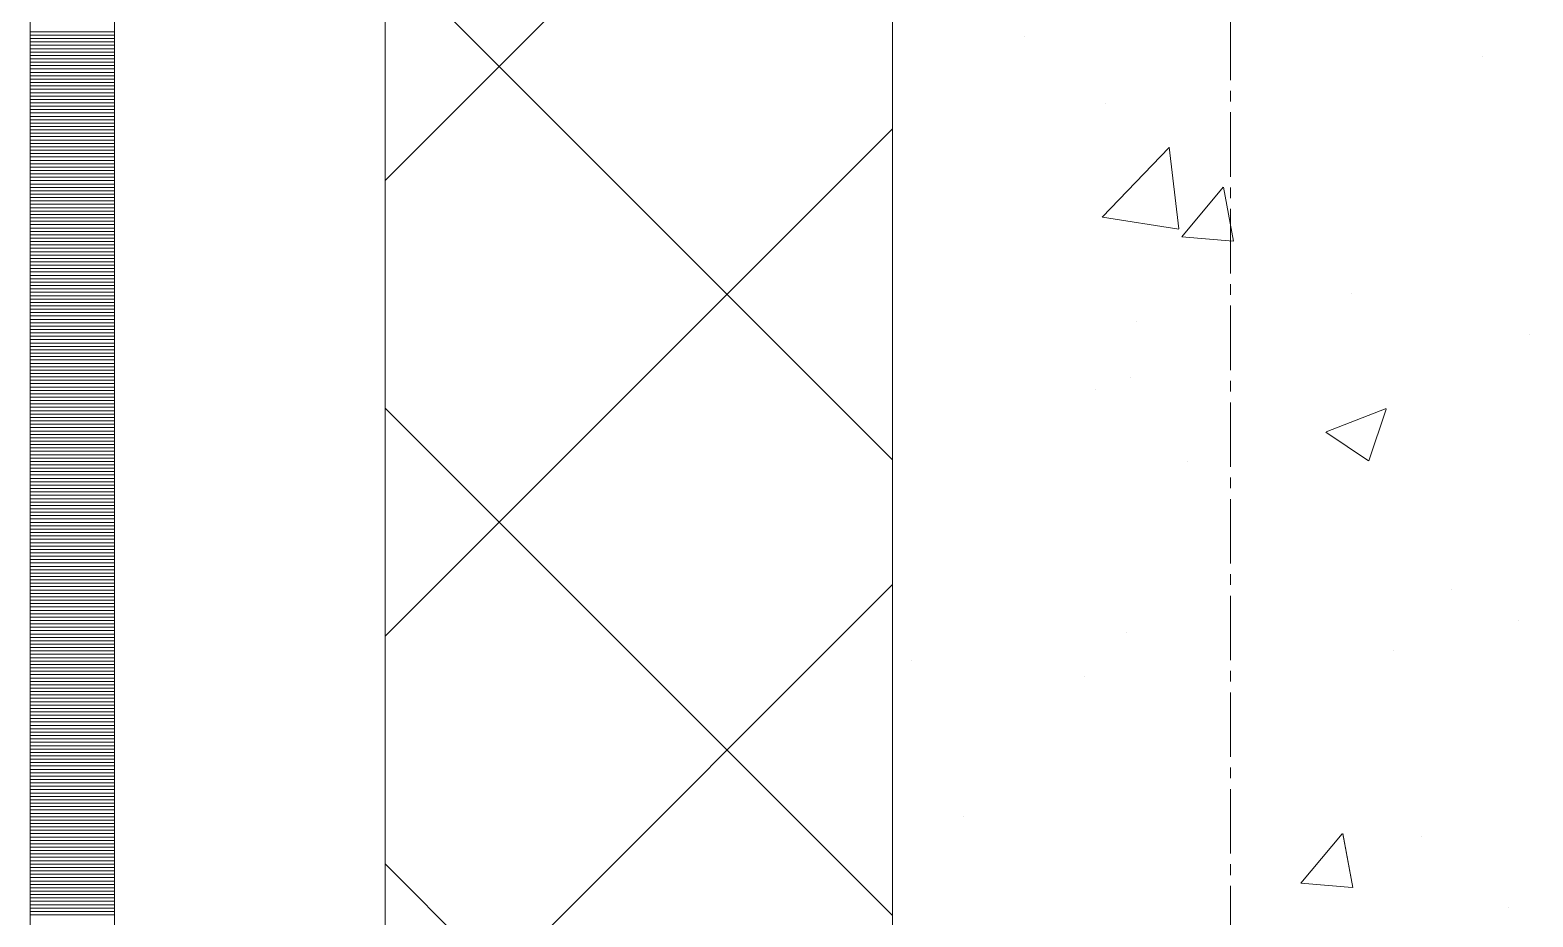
# Model space of a CAD drawing. Header units: millimetres. Extents: x 470010 to 1231400, y -134005 to 421770.
# Drawn here: x 672518.6 to 672963, y -72210.1 to -71948 of the extents above; entities that cross this region are included whole.
import ezdxf
from ezdxf.enums import TextEntityAlignment as Align

# ---------------------------------------------------------------- set-up
doc = ezdxf.new("R2010")
doc.units = ezdxf.units.MM
doc.linetypes.add('CENTER2', pattern=[28.575, 19.05, -3.175, 3.175, -3.175])
doc.linetypes.add('DASHED', pattern=[19.05, 12.7, -6.35])
doc.layers.get('Defpoints').update_dxf_attribs({"color": 140})
doc.layers.add('АР_Делит', color=120, linetype='Continuous', lineweight=0, plot=False)
for name, color, linetype, lineweight in [('АР_Стены ПЕНОблок', 52, 'Continuous', 20), ('АР_Тонкая', 254, 'Continuous', 5), ('АР_Утеплитель', 31, 'Continuous', 0), ('АР_Штриховка', 8, 'Continuous', 0)]:
    doc.layers.add(name, color=color, linetype=linetype, lineweight=lineweight)
doc.layers.add('РД_Оси_100', color=7, linetype='Continuous', lineweight=0, true_color=0x525252)
doc.styles.add('style1', font='ARIALN.TTF')

# ---------------------------------------------------------------- blocks, each defined once
blk = doc.blocks.new('СОШ_2200_АР_ОСИ_М100_28.05.24')
at = {"layer": 'АР_Делит', "color": 251, "linetype": 'DASHED', "true_color": 0x636466}
blk.add_lwpolyline([(114955, 135155), (114955, -355), (93595.036, -355), (93595.036, 13855), (94145, 13855), (94145, 68320), (66055, 68320), (66055, 13857.73), (83455, 13857.73), (83455, -355), (45245, -355), (45245, 13145), (44695, 13145), (44695, 26755), (45245, 26755), (45245, 68320), (20455, 68320), (20455, 26755), (27955, 26755), (27955, 13145), (-355, 13145), (-355, 100855)], dxfattribs=at)
at = {"layer": 'РД_Оси_100', "color": 251, "linetype": 'CENTER2', "true_color": 0x636466}
blk.add_line((0, -6155), (0, 139938.679), dxfattribs=at)
blk = doc.blocks.new('A$C9108343f')
at = {"layer": 'АР_Стены ПЕНОблок', "color": 18, "linetype": 'Continuous', "lineweight": 20, "true_color": 0x000000}
blk.add_line((7054.96, 97555), (7054.96, 21355), dxfattribs=at)
at = {"layer": 'АР_Тонкая', "color": 18, "linetype": 'Continuous', "lineweight": 5, "true_color": 0x000000}
for p, q in [((6799.96, 97555), (6799.96, 21355)), ((6824.96, 97555), (6824.96, 21355)), ((6824.96, 21355), (6824.96, 97555)), ((6904.96, 21355), (6904.96, 97555))]:
    blk.add_line(p, q, dxfattribs=at)
at = {"layer": 'АР_Утеплитель', "color": 18, "linetype": 'Continuous', "lineweight": 0, "true_color": 0x000000}
for p, q in [((6904.96, 97555), (6904.96, 21355)), ((7054.96, 21355), (7054.96, 97555))]:
    blk.add_line(p, q, dxfattribs=at)
at = {"layer": 'АР_Штриховка', "color": 18, "linetype": 'Continuous', "lineweight": 0, "true_color": 0x000000}
for p, q in [((6904.96, 28373.79), (7054.96, 28523.79)), ((7054.96, 28291.23), (6904.96, 28441.23)), ((6799.96, 28417.75), (6824.96, 28417.75)), ((6799.96, 28416.75), (6824.96, 28416.75)), ((7093.89, 28416.29), (7093.89, 28416.29)), ((6799.96, 28415.75), (6824.96, 28415.75)), ((6799.96, 28414.75), (6824.96, 28414.75)), ((6799.96, 28413.75), (6824.96, 28413.75)), ((6799.96, 28412.75), (6824.96, 28412.75)), ((6799.96, 28411.75), (6824.96, 28411.75)), ((6799.96, 28410.75), (6824.96, 28410.75)), ((6799.96, 28409.75), (6824.96, 28409.75)), ((6799.96, 28408.75), (6824.96, 28408.75)), ((6799.96, 28407.75), (6824.96, 28407.75)), ((7229.48, 28410.56), (7229.48, 28410.56)), ((6799.96, 28406.75), (6824.96, 28406.75)), ((6799.96, 28405.75), (6824.96, 28405.75)), ((6799.96, 28404.75), (6824.96, 28404.75)), ((6799.96, 28403.75), (6824.96, 28403.75)), ((6799.96, 28402.75), (6824.96, 28402.75)), ((6799.96, 28401.75), (6824.96, 28401.75)), ((6799.96, 28400.75), (6824.96, 28400.75)), ((6799.96, 28399.75), (6824.96, 28399.75)), ((6799.96, 28398.75), (6824.96, 28398.75)), ((6799.96, 28397.75), (6824.96, 28397.75)), ((6799.96, 28396.75), (6824.96, 28396.75)), ((6799.96, 28395.75), (6824.96, 28395.75)), ((6799.96, 28394.75), (6824.96, 28394.75)), ((7118.06, 28396.45), (7118.06, 28396.45)), ((6799.96, 28393.75), (6824.96, 28393.75)), ((6799.96, 28392.75), (6824.96, 28392.75)), ((6799.96, 28391.75), (6824.96, 28391.75)), ((6799.96, 28390.75), (6824.96, 28390.75)), ((6799.96, 28389.75), (6824.96, 28389.75)), ((6799.96, 28388.75), (6824.96, 28388.75)), ((6799.96, 28387.75), (6824.96, 28387.75)), ((6799.96, 28386.75), (6824.96, 28386.75)), ((6799.96, 28385.75), (6824.96, 28385.75)), ((6904.96, 28239.09), (7054.96, 28389.09)), ((6799.96, 28384.75), (6824.96, 28384.75)), ((6799.96, 28383.75), (6824.96, 28383.75)), ((6799.96, 28382.75), (6824.96, 28382.75)), ((6799.96, 28381.75), (6824.96, 28381.75)), ((6799.96, 28380.75), (6824.96, 28380.75)), ((7117.02, 28362.97), (7136.8, 28383.59)), ((7139.65, 28359.47), (7136.85, 28383.6)), ((6799.96, 28379.75), (6824.96, 28379.75)), ((6799.96, 28378.75), (6824.96, 28378.75)), ((6799.96, 28377.75), (6824.96, 28377.75)), ((6799.96, 28376.75), (6824.96, 28376.75)), ((6799.96, 28375.75), (6824.96, 28375.75)), ((6799.96, 28374.75), (6824.96, 28374.75)), ((6799.96, 28373.75), (6824.96, 28373.75)), ((6799.96, 28372.75), (6824.96, 28372.75)), ((6799.96, 28371.75), (6824.96, 28371.75)), ((6799.96, 28370.75), (6824.96, 28370.75)), ((6799.96, 28369.75), (6824.96, 28369.75)), ((6799.96, 28368.75), (6824.96, 28368.75)), ((6799.96, 28367.75), (6824.96, 28367.75)), ((7140.51, 28357.19), (7152.76, 28371.78)), ((7155.84, 28355.88), (7152.9, 28371.8)), ((6799.96, 28366.75), (6824.96, 28366.75)), ((6799.96, 28365.75), (6824.96, 28365.75)), ((6799.96, 28364.75), (6824.96, 28364.75)), ((6799.96, 28363.75), (6824.96, 28363.75)), ((6799.96, 28362.75), (6824.96, 28362.75)), ((6799.96, 28361.75), (6824.96, 28361.75)), ((6799.96, 28360.75), (6824.96, 28360.75)), ((6799.96, 28359.75), (6824.96, 28359.75)), ((6799.96, 28358.75), (6824.96, 28358.75)), ((7117.05, 28362.91), (7139.64, 28359.4)), ((6799.96, 28357.75), (6824.96, 28357.75)), ((6799.96, 28356.75), (6824.96, 28356.75)), ((6799.96, 28355.75), (6824.96, 28355.75)), ((6799.96, 28354.75), (6824.96, 28354.75)), ((7140.51, 28357.18), (7155.7, 28355.85)), ((6799.96, 28353.75), (6824.96, 28353.75)), ((6799.96, 28352.75), (6824.96, 28352.75)), ((6799.96, 28351.75), (6824.96, 28351.75)), ((6799.96, 28350.75), (6824.96, 28350.75)), ((6799.96, 28349.75), (6824.96, 28349.75)), ((6799.96, 28348.75), (6824.96, 28348.75)), ((6799.96, 28347.75), (6824.96, 28347.75)), ((6799.96, 28346.75), (6824.96, 28346.75)), ((6799.96, 28345.75), (6824.96, 28345.75)), ((6799.96, 28344.75), (6824.96, 28344.75)), ((6799.96, 28343.75), (6824.96, 28343.75)), ((6799.96, 28342.75), (6824.96, 28342.75)), ((6799.96, 28341.75), (6824.96, 28341.75)), ((6799.96, 28340.75), (6824.96, 28340.75)), ((6799.96, 28339.75), (6824.96, 28339.75)), ((6799.96, 28338.75), (6824.96, 28338.75)), ((6799.96, 28337.75), (6824.96, 28337.75)), ((6799.96, 28336.75), (6824.96, 28336.75)), ((7190.87, 28340.44), (7190.87, 28340.44)), ((6799.96, 28335.75), (6824.96, 28335.75)), ((6799.96, 28334.75), (6824.96, 28334.75)), ((6799.96, 28333.75), (6824.96, 28333.75)), ((6799.96, 28332.75), (6824.96, 28332.75)), ((7127.28, 28332.07), (7127.28, 28332.07)), ((6799.96, 28331.75), (6824.96, 28331.75)), ((6799.96, 28330.75), (6824.96, 28330.75)), ((6799.96, 28329.75), (6824.96, 28329.75)), ((6799.96, 28328.75), (6824.96, 28328.75)), ((6799.96, 28327.75), (6824.96, 28327.75)), ((7243.27, 28328.16), (7243.27, 28328.16)), ((6799.96, 28326.75), (6824.96, 28326.75)), ((6799.96, 28325.75), (6824.96, 28325.75)), ((6799.96, 28324.75), (6824.96, 28324.75)), ((6799.96, 28323.75), (6824.96, 28323.75)), ((6799.96, 28322.75), (6824.96, 28322.75)), ((6799.96, 28321.75), (6824.96, 28321.75)), ((6799.96, 28320.75), (6824.96, 28320.75)), ((6799.96, 28319.75), (6824.96, 28319.75)), ((6799.96, 28318.75), (6824.96, 28318.75)), ((6799.96, 28317.75), (6824.96, 28317.75)), ((6799.96, 28316.75), (6824.96, 28316.75)), ((6799.96, 28315.75), (6824.96, 28315.75)), ((6799.96, 28314.75), (6824.96, 28314.75)), ((7125.4, 28315.57), (7125.4, 28315.57)), ((6799.96, 28313.75), (6824.96, 28313.75)), ((6799.96, 28312.75), (6824.96, 28312.75)), ((6799.96, 28311.75), (6824.96, 28311.75)), ((6799.96, 28310.75), (6824.96, 28310.75)), ((6799.96, 28309.75), (6824.96, 28309.75)), ((7114.97, 28311.9), (7114.97, 28311.9)), ((6799.96, 28308.75), (6824.96, 28308.75)), ((6799.96, 28307.75), (6824.96, 28307.75)), ((6799.96, 28306.75), (6824.96, 28306.75)), ((6799.96, 28305.75), (6824.96, 28305.75)), ((7054.96, 28156.52), (6904.96, 28306.52)), ((7183.22, 28299.55), (7201, 28306.37)), ((7195.81, 28290.9), (7200.96, 28306.25)), ((6799.96, 28304.75), (6824.96, 28304.75)), ((6799.96, 28303.75), (6824.96, 28303.75)), ((6799.96, 28302.75), (6824.96, 28302.75)), ((6799.96, 28301.75), (6824.96, 28301.75)), ((6799.96, 28300.75), (6824.96, 28300.75)), ((6799.96, 28299.75), (6824.96, 28299.75)), ((6799.96, 28298.75), (6824.96, 28298.75)), ((6799.96, 28297.75), (6824.96, 28297.75)), ((6799.96, 28296.75), (6824.96, 28296.75)), ((7183.16, 28299.42), (7195.8, 28290.9)), ((6799.96, 28295.75), (6824.96, 28295.75)), ((6799.96, 28294.75), (6824.96, 28294.75)), ((6799.96, 28293.75), (6824.96, 28293.75)), ((6799.96, 28292.75), (6824.96, 28292.75)), ((6799.96, 28291.75), (6824.96, 28291.75)), ((6799.96, 28290.75), (6824.96, 28290.75)), ((6799.96, 28289.75), (6824.96, 28289.75)), ((6799.96, 28288.75), (6824.96, 28288.75)), ((6799.96, 28287.75), (6824.96, 28287.75)), ((7142.23, 28290.77), (7142.23, 28290.77)), ((6799.96, 28286.75), (6824.96, 28286.75)), ((6799.96, 28285.75), (6824.96, 28285.75)), ((6799.96, 28284.75), (6824.96, 28284.75)), ((6799.96, 28283.75), (6824.96, 28283.75)), ((6799.96, 28282.75), (6824.96, 28282.75)), ((6799.96, 28281.75), (6824.96, 28281.75)), ((6799.96, 28280.75), (6824.96, 28280.75)), ((6799.96, 28279.75), (6824.96, 28279.75)), ((6799.96, 28278.75), (6824.96, 28278.75)), ((6799.96, 28277.75), (6824.96, 28277.75)), ((6799.96, 28276.75), (6824.96, 28276.75)), ((6799.96, 28275.75), (6824.96, 28275.75)), ((6799.96, 28274.75), (6824.96, 28274.75)), ((6799.96, 28273.75), (6824.96, 28273.75)), ((6799.96, 28272.75), (6824.96, 28272.75)), ((6799.96, 28271.75), (6824.96, 28271.75)), ((6799.96, 28270.75), (6824.96, 28270.75)), ((6799.96, 28269.75), (6824.96, 28269.75)), ((6799.96, 28268.75), (6824.96, 28268.75)), ((6799.96, 28267.75), (6824.96, 28267.75)), ((6799.96, 28266.75), (6824.96, 28266.75)), ((6799.96, 28265.75), (6824.96, 28265.75)), ((6799.96, 28264.75), (6824.96, 28264.75)), ((6799.96, 28263.75), (6824.96, 28263.75)), ((6799.96, 28262.75), (6824.96, 28262.75)), ((6799.96, 28261.75), (6824.96, 28261.75)), ((6799.96, 28260.75), (6824.96, 28260.75)), ((6799.96, 28259.75), (6824.96, 28259.75)), ((6799.96, 28258.75), (6824.96, 28258.75)), ((6799.96, 28257.75), (6824.96, 28257.75)), ((6799.96, 28256.75), (6824.96, 28256.75)), ((6799.96, 28255.75), (6824.96, 28255.75)), ((6799.96, 28254.75), (6824.96, 28254.75)), ((6799.96, 28253.75), (6824.96, 28253.75)), ((6799.96, 28252.75), (6824.96, 28252.75)), ((6904.96, 28104.38), (7054.96, 28254.38)), ((7220.25, 28252.93), (7220.25, 28252.93)), ((6799.96, 28251.75), (6824.96, 28251.75)), ((6799.96, 28250.75), (6824.96, 28250.75)), ((6799.96, 28249.75), (6824.96, 28249.75)), ((6799.96, 28248.75), (6824.96, 28248.75)), ((6799.96, 28247.75), (6824.96, 28247.75)), ((6799.96, 28246.75), (6824.96, 28246.75)), ((6799.96, 28245.75), (6824.96, 28245.75)), ((6799.96, 28244.75), (6824.96, 28244.75)), ((6799.96, 28243.75), (6824.96, 28243.75)), ((7240.18, 28243.6), (7240.18, 28243.6)), ((6799.96, 28242.75), (6824.96, 28242.75)), ((6799.96, 28241.75), (6824.96, 28241.75)), ((6799.96, 28240.75), (6824.96, 28240.75)), ((6799.96, 28239.75), (6824.96, 28239.75)), ((6799.96, 28238.75), (6824.96, 28238.75)), ((7124.05, 28240.26), (7124.05, 28240.26)), ((6799.96, 28237.75), (6824.96, 28237.75)), ((6799.96, 28236.75), (6824.96, 28236.75)), ((6799.96, 28235.75), (6824.96, 28235.75)), ((6799.96, 28234.75), (6824.96, 28234.75)), ((7203.09, 28235), (7203.09, 28235)), ((6799.96, 28233.75), (6824.96, 28233.75)), ((6799.96, 28232.75), (6824.96, 28232.75)), ((6799.96, 28231.75), (6824.96, 28231.75)), ((6799.96, 28230.75), (6824.96, 28230.75)), ((6799.96, 28229.75), (6824.96, 28229.75)), ((7060.47, 28231.89), (7060.47, 28231.89)), ((6799.96, 28228.75), (6824.96, 28228.75)), ((6799.96, 28227.75), (6824.96, 28227.75)), ((6799.96, 28226.75), (6824.96, 28226.75)), ((6799.96, 28225.75), (6824.96, 28225.75)), ((7111.88, 28227.34), (7111.88, 28227.34)), ((6799.96, 28224.75), (6824.96, 28224.75)), ((6799.96, 28223.75), (6824.96, 28223.75)), ((6799.96, 28222.75), (6824.96, 28222.75)), ((6799.96, 28221.75), (6824.96, 28221.75)), ((6799.96, 28220.75), (6824.96, 28220.75)), ((6799.96, 28219.75), (6824.96, 28219.75)), ((6799.96, 28218.75), (6824.96, 28218.75)), ((6799.96, 28217.75), (6824.96, 28217.75)), ((6799.96, 28216.75), (6824.96, 28216.75)), ((6799.96, 28215.75), (6824.96, 28215.75)), ((6799.96, 28214.75), (6824.96, 28214.75)), ((6799.96, 28213.75), (6824.96, 28213.75)), ((6799.96, 28212.75), (6824.96, 28212.75)), ((6799.96, 28211.75), (6824.96, 28211.75)), ((6799.96, 28210.75), (6824.96, 28210.75)), ((6799.96, 28209.75), (6824.96, 28209.75)), ((6799.96, 28208.75), (6824.96, 28208.75)), ((6799.96, 28207.75), (6824.96, 28207.75)), ((7054.96, 28209.57), (7054.96, 28209.57)), ((6799.96, 28206.75), (6824.96, 28206.75)), ((6799.96, 28205.75), (6824.96, 28205.75)), ((6799.96, 28204.75), (6824.96, 28204.75)), ((6799.96, 28203.75), (6824.96, 28203.75)), ((6799.96, 28202.75), (6824.96, 28202.75)), ((6799.96, 28201.75), (6824.96, 28201.75)), ((6799.96, 28200.75), (6824.96, 28200.75)), ((6799.96, 28199.75), (6824.96, 28199.75)), ((6799.96, 28198.75), (6824.96, 28198.75)), ((6799.96, 28197.75), (6824.96, 28197.75)), ((6799.96, 28196.75), (6824.96, 28196.75)), ((6799.96, 28195.75), (6824.96, 28195.75)), ((6799.96, 28194.75), (6824.96, 28194.75)), ((6799.96, 28193.75), (6824.96, 28193.75)), ((6799.96, 28192.75), (6824.96, 28192.75)), ((6799.96, 28191.75), (6824.96, 28191.75)), ((6799.96, 28190.75), (6824.96, 28190.75)), ((6799.96, 28189.75), (6824.96, 28189.75)), ((6799.96, 28188.75), (6824.96, 28188.75)), ((6799.96, 28187.75), (6824.96, 28187.75)), ((6799.96, 28186.75), (6824.96, 28186.75)), ((6799.96, 28185.75), (6824.96, 28185.75)), ((7075.93, 28185.77), (7075.93, 28185.77)), ((6799.96, 28184.75), (6824.96, 28184.75)), ((6799.96, 28183.75), (6824.96, 28183.75)), ((6799.96, 28182.75), (6824.96, 28182.75)), ((6799.96, 28181.75), (6824.96, 28181.75)), ((6799.96, 28180.75), (6824.96, 28180.75)), ((7175.76, 28166.13), (7188, 28180.72)), ((7191.08, 28164.82), (7188.14, 28180.74)), ((6799.96, 28179.75), (6824.96, 28179.75)), ((6799.96, 28178.75), (6824.96, 28178.75)), ((6799.96, 28177.75), (6824.96, 28177.75)), ((6799.96, 28176.75), (6824.96, 28176.75)), ((7211.52, 28180.04), (7211.52, 28180.04)), ((6799.96, 28175.75), (6824.96, 28175.75)), ((6799.96, 28174.75), (6824.96, 28174.75)), ((6799.96, 28173.75), (6824.96, 28173.75)), ((6799.96, 28172.75), (6824.96, 28172.75)), ((6799.96, 28171.75), (6824.96, 28171.75)), ((6799.96, 28170.75), (6824.96, 28170.75)), ((6799.96, 28169.75), (6824.96, 28169.75)), ((6799.96, 28168.75), (6824.96, 28168.75)), ((6799.96, 28167.75), (6824.96, 28167.75)), ((7054.96, 28021.82), (6904.96, 28171.82)), ((6799.96, 28166.75), (6824.96, 28166.75)), ((6799.96, 28165.75), (6824.96, 28165.75)), ((6799.96, 28164.75), (6824.96, 28164.75)), ((6799.96, 28163.75), (6824.96, 28163.75)), ((7175.76, 28166.12), (7190.94, 28164.8)), ((6799.96, 28162.75), (6824.96, 28162.75)), ((6799.96, 28161.75), (6824.96, 28161.75)), ((6799.96, 28160.75), (6824.96, 28160.75)), ((6799.96, 28159.75), (6824.96, 28159.75)), ((6799.96, 28158.75), (6824.96, 28158.75)), ((7237.09, 28159.05), (7237.09, 28159.05)), ((6799.96, 28157.75), (6824.96, 28157.75)), ((6799.96, 28156.75), (6824.96, 28156.75))]:
    blk.add_line(p, q, dxfattribs=at)
at = {"layer": 'РД_Оси_100'}
blk.add_blockref('СОШ_2200_АР_ОСИ_М100_28.05.24', (7154.96, 6755), dxfattribs=at)
at = {"layer": 'Defpoints', "color": 18, "true_color": 0x000000, "style": 'style1'}
for p in [(143949.34, 316089.12), (143974.98, 281639.5), (143890.4, 273244.71), (143839.99, 264276.81), (143967.75, 254892.38), (12251.96, 104178.14), (12382.58, 96023.14)]:
    blk.add_attdef('АР-ПОМЕЩЕНИЕ:НАИМЕНОВАНИЕ', text='', height=100, dxfattribs=at).set_placement(p, align=Align.MIDDLE)
at = {"layer": 'Defpoints', "color": 18, "true_color": 0x000000, "style": 'style1', "flags": 8}
for p in [(143951.3, 279099.09), (143848.34, 269251.11), (143875.33, 260094.25), (144049.74, 250824.7), (163419.28, 238153.36), (155897.46, 237965.97), (183037.2, 237965.97), (143342.94, 237876.19)]:
    blk.add_attdef('АР-ПОМЕЩЕНИЕ:НАИМЕНОВАНИЕ', text='', height=100, dxfattribs=at).set_placement(p, align=Align.MIDDLE)

msp = doc.modelspace()

# ---------------------------------------------------------------- linework, layer by layer
at = {"layer": 'АР_Стены ПЕНОблок', "color": 18, "linetype": 'Continuous', "lineweight": 20, "true_color": 0x000000}
msp.add_line((672773.57, -2811.242), (672773.57, -79011.242), dxfattribs=at)
at = {"layer": 'АР_Тонкая', "color": 18, "linetype": 'Continuous', "lineweight": 5, "true_color": 0x000000}
for p, q in [((672518.57, -2811.242), (672518.57, -79011.242)), ((672543.57, -2811.242), (672543.57, -79011.242)), ((672543.57, -79011.242), (672543.57, -2811.242)), ((672623.57, -79011.242), (672623.57, -2811.242))]:
    msp.add_line(p, q, dxfattribs=at)
at = {"layer": 'АР_Утеплитель', "color": 18, "linetype": 'Continuous', "lineweight": 0, "true_color": 0x000000}
for p, q in [((672623.57, -2811.242), (672623.57, -79011.242)), ((672773.57, -79011.242), (672773.57, -2811.242))]:
    msp.add_line(p, q, dxfattribs=at)
at = {"layer": 'АР_Штриховка', "color": 18, "linetype": 'Continuous', "lineweight": 0, "true_color": 0x000000}
for p, q in [((672623.57, -71992.45), (672773.57, -71842.45)), ((672773.57, -72075.016), (672623.57, -71925.016)), ((672518.57, -71948.492), (672543.57, -71948.492)), ((672518.57, -71949.492), (672543.57, -71949.492)), ((672518.57, -71950.492), (672543.57, -71950.492)), ((672518.57, -71951.492), (672543.57, -71951.492)), ((672518.57, -71952.492), (672543.57, -71952.492)), ((672518.57, -71953.492), (672543.57, -71953.492)), ((672518.57, -71954.492), (672543.57, -71954.492)), ((672518.57, -71955.492), (672543.57, -71955.492)), ((672518.57, -71956.492), (672543.57, -71956.492)), ((672518.57, -71957.492), (672543.57, -71957.492)), ((672518.57, -71958.492), (672543.57, -71958.492)), ((672518.57, -71959.492), (672543.57, -71959.492)), ((672518.57, -71960.492), (672543.57, -71960.492)), ((672518.57, -71961.492), (672543.57, -71961.492)), ((672518.57, -71962.492), (672543.57, -71962.492)), ((672518.57, -71963.492), (672543.57, -71963.492)), ((672518.57, -71964.492), (672543.57, -71964.492)), ((672518.57, -71965.492), (672543.57, -71965.492)), ((672518.57, -71966.492), (672543.57, -71966.492)), ((672518.57, -71967.492), (672543.57, -71967.492)), ((672518.57, -71968.492), (672543.57, -71968.492)), ((672518.57, -71969.492), (672543.57, -71969.492)), ((672518.57, -71970.492), (672543.57, -71970.492)), ((672518.57, -71971.492), (672543.57, -71971.492)), ((672518.57, -71972.492), (672543.57, -71972.492)), ((672518.57, -71973.492), (672543.57, -71973.492)), ((672518.57, -71974.492), (672543.57, -71974.492)), ((672518.57, -71975.492), (672543.57, -71975.492)), ((672518.57, -71976.492), (672543.57, -71976.492)), ((672518.57, -71977.492), (672543.57, -71977.492)), ((672623.57, -72127.153), (672773.57, -71977.153)), ((672518.57, -71978.492), (672543.57, -71978.492)), ((672518.57, -71979.492), (672543.57, -71979.492)), ((672518.57, -71980.492), (672543.57, -71980.492)), ((672518.57, -71981.492), (672543.57, -71981.492)), ((672518.57, -71982.492), (672543.57, -71982.492)), ((672835.63, -72003.269), (672855.414, -71982.65)), ((672858.264, -72006.767), (672855.457, -71982.645)), ((672518.57, -71983.492), (672543.57, -71983.492)), ((672518.57, -71984.492), (672543.57, -71984.492)), ((672518.57, -71985.492), (672543.57, -71985.492)), ((672518.57, -71986.492), (672543.57, -71986.492)), ((672518.57, -71987.492), (672543.57, -71987.492)), ((672518.57, -71988.492), (672543.57, -71988.492)), ((672518.57, -71989.492), (672543.57, -71989.492)), ((672518.57, -71990.492), (672543.57, -71990.492)), ((672518.57, -71991.492), (672543.57, -71991.492)), ((672518.57, -71992.492), (672543.57, -71992.492)), ((672518.57, -71993.492), (672543.57, -71993.492)), ((672518.57, -71994.492), (672543.57, -71994.492)), ((672518.57, -71995.492), (672543.57, -71995.492)), ((672859.126, -72009.057), (672871.371, -71994.464)), ((672874.451, -72010.363), (672871.514, -71994.442)), ((672518.57, -71996.492), (672543.57, -71996.492)), ((672518.57, -71997.492), (672543.57, -71997.492)), ((672518.57, -71998.492), (672543.57, -71998.492)), ((672518.57, -71999.492), (672543.57, -71999.492)), ((672518.57, -72000.492), (672543.57, -72000.492)), ((672518.57, -72001.492), (672543.57, -72001.492)), ((672518.57, -72002.492), (672543.57, -72002.492)), ((672518.57, -72003.492), (672543.57, -72003.492)), ((672518.57, -72004.492), (672543.57, -72004.492)), ((672835.662, -72003.337), (672858.252, -72006.84)), ((672518.57, -72005.492), (672543.57, -72005.492)), ((672518.57, -72006.492), (672543.57, -72006.492)), ((672518.57, -72007.492), (672543.57, -72007.492)), ((672518.57, -72008.492), (672543.57, -72008.492)), ((672859.126, -72009.061), (672874.308, -72010.389)), ((672518.57, -72009.492), (672543.57, -72009.492)), ((672518.57, -72010.492), (672543.57, -72010.492)), ((672518.57, -72011.492), (672543.57, -72011.492)), ((672518.57, -72012.492), (672543.57, -72012.492)), ((672518.57, -72013.492), (672543.57, -72013.492)), ((672518.57, -72014.492), (672543.57, -72014.492)), ((672518.57, -72015.492), (672543.57, -72015.492)), ((672518.57, -72016.492), (672543.57, -72016.492)), ((672518.57, -72017.492), (672543.57, -72017.492)), ((672518.57, -72018.492), (672543.57, -72018.492)), ((672518.57, -72019.492), (672543.57, -72019.492)), ((672518.57, -72020.492), (672543.57, -72020.492)), ((672518.57, -72021.492), (672543.57, -72021.492)), ((672518.57, -72022.492), (672543.57, -72022.492)), ((672518.57, -72023.492), (672543.57, -72023.492)), ((672518.57, -72024.492), (672543.57, -72024.492)), ((672518.57, -72025.492), (672543.57, -72025.492)), ((672518.57, -72026.492), (672543.57, -72026.492)), ((672518.57, -72027.492), (672543.57, -72027.492)), ((672518.57, -72028.492), (672543.57, -72028.492)), ((672518.57, -72029.492), (672543.57, -72029.492)), ((672518.57, -72030.492), (672543.57, -72030.492)), ((672518.57, -72031.492), (672543.57, -72031.492)), ((672518.57, -72032.492), (672543.57, -72032.492)), ((672518.57, -72033.492), (672543.57, -72033.492)), ((672518.57, -72034.492), (672543.57, -72034.492)), ((672518.57, -72035.492), (672543.57, -72035.492)), ((672518.57, -72036.492), (672543.57, -72036.492)), ((672518.57, -72037.492), (672543.57, -72037.492)), ((672518.57, -72038.492), (672543.57, -72038.492)), ((672518.57, -72039.492), (672543.57, -72039.492)), ((672518.57, -72040.492), (672543.57, -72040.492)), ((672518.57, -72041.492), (672543.57, -72041.492)), ((672518.57, -72042.492), (672543.57, -72042.492)), ((672518.57, -72043.492), (672543.57, -72043.492)), ((672518.57, -72044.492), (672543.57, -72044.492)), ((672518.57, -72045.492), (672543.57, -72045.492)), ((672518.57, -72046.492), (672543.57, -72046.492)), ((672518.57, -72047.492), (672543.57, -72047.492)), ((672518.57, -72048.492), (672543.57, -72048.492)), ((672518.57, -72049.492), (672543.57, -72049.492)), ((672518.57, -72050.492), (672543.57, -72050.492)), ((672518.57, -72051.492), (672543.57, -72051.492)), ((672518.57, -72052.492), (672543.57, -72052.492)), ((672518.57, -72053.492), (672543.57, -72053.492)), ((672518.57, -72054.492), (672543.57, -72054.492)), ((672518.57, -72055.492), (672543.57, -72055.492)), ((672518.57, -72056.492), (672543.57, -72056.492)), ((672518.57, -72057.492), (672543.57, -72057.492)), ((672518.57, -72058.492), (672543.57, -72058.492)), ((672518.57, -72059.492), (672543.57, -72059.492)), ((672518.57, -72060.492), (672543.57, -72060.492)), ((672518.57, -72061.492), (672543.57, -72061.492)), ((672518.57, -72062.492), (672543.57, -72062.492)), ((672773.57, -72209.72), (672623.57, -72059.72)), ((672901.832, -72066.697), (672919.617, -72059.87)), ((672914.421, -72075.346), (672919.571, -72059.997)), ((672518.57, -72063.492), (672543.57, -72063.492)), ((672518.57, -72064.492), (672543.57, -72064.492)), ((672518.57, -72065.492), (672543.57, -72065.492)), ((672518.57, -72066.492), (672543.57, -72066.492)), ((672901.776, -72066.82), (672914.411, -72075.342)), ((672518.57, -72067.492), (672543.57, -72067.492)), ((672518.57, -72068.492), (672543.57, -72068.492)), ((672518.57, -72069.492), (672543.57, -72069.492)), ((672518.57, -72070.492), (672543.57, -72070.492)), ((672518.57, -72071.492), (672543.57, -72071.492)), ((672518.57, -72072.492), (672543.57, -72072.492)), ((672518.57, -72073.492), (672543.57, -72073.492)), ((672518.57, -72074.492), (672543.57, -72074.492)), ((672518.57, -72075.492), (672543.57, -72075.492)), ((672518.57, -72076.492), (672543.57, -72076.492)), ((672518.57, -72077.492), (672543.57, -72077.492)), ((672518.57, -72078.492), (672543.57, -72078.492)), ((672518.57, -72079.492), (672543.57, -72079.492)), ((672518.57, -72080.492), (672543.57, -72080.492)), ((672518.57, -72081.492), (672543.57, -72081.492)), ((672518.57, -72082.492), (672543.57, -72082.492)), ((672518.57, -72083.492), (672543.57, -72083.492)), ((672518.57, -72084.492), (672543.57, -72084.492)), ((672518.57, -72085.492), (672543.57, -72085.492)), ((672518.57, -72086.492), (672543.57, -72086.492)), ((672518.57, -72087.492), (672543.57, -72087.492)), ((672518.57, -72088.492), (672543.57, -72088.492)), ((672518.57, -72089.492), (672543.57, -72089.492)), ((672518.57, -72090.492), (672543.57, -72090.492)), ((672518.57, -72091.492), (672543.57, -72091.492)), ((672518.57, -72092.492), (672543.57, -72092.492)), ((672518.57, -72093.492), (672543.57, -72093.492)), ((672518.57, -72094.492), (672543.57, -72094.492)), ((672518.57, -72095.492), (672543.57, -72095.492)), ((672518.57, -72096.492), (672543.57, -72096.492)), ((672518.57, -72097.492), (672543.57, -72097.492)), ((672518.57, -72098.492), (672543.57, -72098.492)), ((672518.57, -72099.492), (672543.57, -72099.492)), ((672518.57, -72100.492), (672543.57, -72100.492)), ((672518.57, -72101.492), (672543.57, -72101.492)), ((672518.57, -72102.492), (672543.57, -72102.492)), ((672518.57, -72103.492), (672543.57, -72103.492)), ((672518.57, -72104.492), (672543.57, -72104.492)), ((672518.57, -72105.492), (672543.57, -72105.492)), ((672518.57, -72106.492), (672543.57, -72106.492)), ((672518.57, -72107.492), (672543.57, -72107.492)), ((672518.57, -72108.492), (672543.57, -72108.492)), ((672518.57, -72109.492), (672543.57, -72109.492)), ((672518.57, -72110.492), (672543.57, -72110.492)), ((672518.57, -72111.492), (672543.57, -72111.492)), ((672518.57, -72112.492), (672543.57, -72112.492)), ((672518.57, -72113.492), (672543.57, -72113.492)), ((672518.57, -72114.492), (672543.57, -72114.492)), ((672518.57, -72115.492), (672543.57, -72115.492)), ((672623.57, -72261.857), (672773.57, -72111.857)), ((672518.57, -72116.492), (672543.57, -72116.492)), ((672518.57, -72117.492), (672543.57, -72117.492)), ((672518.57, -72118.492), (672543.57, -72118.492)), ((672518.57, -72119.492), (672543.57, -72119.492)), ((672518.57, -72120.492), (672543.57, -72120.492)), ((672518.57, -72121.492), (672543.57, -72121.492)), ((672518.57, -72122.492), (672543.57, -72122.492)), ((672518.57, -72123.492), (672543.57, -72123.492)), ((672518.57, -72124.492), (672543.57, -72124.492)), ((672518.57, -72125.492), (672543.57, -72125.492)), ((672518.57, -72126.492), (672543.57, -72126.492)), ((672518.57, -72127.492), (672543.57, -72127.492)), ((672518.57, -72128.492), (672543.57, -72128.492)), ((672518.57, -72129.492), (672543.57, -72129.492)), ((672518.57, -72130.492), (672543.57, -72130.492)), ((672518.57, -72131.492), (672543.57, -72131.492)), ((672518.57, -72132.492), (672543.57, -72132.492)), ((672518.57, -72133.492), (672543.57, -72133.492)), ((672518.57, -72134.492), (672543.57, -72134.492)), ((672518.57, -72135.492), (672543.57, -72135.492)), ((672518.57, -72136.492), (672543.57, -72136.492)), ((672518.57, -72137.492), (672543.57, -72137.492)), ((672518.57, -72138.492), (672543.57, -72138.492)), ((672518.57, -72139.492), (672543.57, -72139.492)), ((672518.57, -72140.492), (672543.57, -72140.492)), ((672518.57, -72141.492), (672543.57, -72141.492)), ((672518.57, -72142.492), (672543.57, -72142.492)), ((672518.57, -72143.492), (672543.57, -72143.492)), ((672518.57, -72144.492), (672543.57, -72144.492)), ((672518.57, -72145.492), (672543.57, -72145.492)), ((672518.57, -72146.492), (672543.57, -72146.492)), ((672518.57, -72147.492), (672543.57, -72147.492)), ((672518.57, -72148.492), (672543.57, -72148.492)), ((672518.57, -72149.492), (672543.57, -72149.492)), ((672518.57, -72150.492), (672543.57, -72150.492)), ((672518.57, -72151.492), (672543.57, -72151.492)), ((672518.57, -72152.492), (672543.57, -72152.492)), ((672518.57, -72153.492), (672543.57, -72153.492)), ((672518.57, -72154.492), (672543.57, -72154.492)), ((672518.57, -72155.492), (672543.57, -72155.492)), ((672518.57, -72156.492), (672543.57, -72156.492)), ((672518.57, -72157.492), (672543.57, -72157.492)), ((672518.57, -72158.492), (672543.57, -72158.492)), ((672518.57, -72159.492), (672543.57, -72159.492)), ((672518.57, -72160.492), (672543.57, -72160.492)), ((672518.57, -72161.492), (672543.57, -72161.492)), ((672518.57, -72162.492), (672543.57, -72162.492)), ((672518.57, -72163.492), (672543.57, -72163.492)), ((672518.57, -72164.492), (672543.57, -72164.492)), ((672518.57, -72165.492), (672543.57, -72165.492)), ((672518.57, -72166.492), (672543.57, -72166.492)), ((672518.57, -72167.492), (672543.57, -72167.492)), ((672518.57, -72168.492), (672543.57, -72168.492)), ((672518.57, -72169.492), (672543.57, -72169.492)), ((672518.57, -72170.492), (672543.57, -72170.492)), ((672518.57, -72171.492), (672543.57, -72171.492)), ((672518.57, -72172.492), (672543.57, -72172.492)), ((672518.57, -72173.492), (672543.57, -72173.492)), ((672518.57, -72174.492), (672543.57, -72174.492)), ((672518.57, -72175.492), (672543.57, -72175.492)), ((672518.57, -72176.492), (672543.57, -72176.492)), ((672518.57, -72177.492), (672543.57, -72177.492)), ((672518.57, -72178.492), (672543.57, -72178.492)), ((672518.57, -72179.492), (672543.57, -72179.492)), ((672518.57, -72180.492), (672543.57, -72180.492)), ((672518.57, -72181.492), (672543.57, -72181.492)), ((672518.57, -72182.492), (672543.57, -72182.492)), ((672518.57, -72183.492), (672543.57, -72183.492)), ((672518.57, -72184.492), (672543.57, -72184.492)), ((672518.57, -72185.492), (672543.57, -72185.492)), ((672518.57, -72186.492), (672543.57, -72186.492)), ((672894.369, -72200.114), (672906.615, -72185.521)), ((672909.693, -72201.42), (672906.757, -72185.498)), ((672518.57, -72187.492), (672543.57, -72187.492)), ((672518.57, -72188.492), (672543.57, -72188.492)), ((672518.57, -72189.492), (672543.57, -72189.492)), ((672518.57, -72190.492), (672543.57, -72190.492)), ((672518.57, -72191.492), (672543.57, -72191.492)), ((672518.57, -72192.492), (672543.57, -72192.492)), ((672518.57, -72193.492), (672543.57, -72193.492)), ((672518.57, -72194.492), (672543.57, -72194.492)), ((672518.57, -72195.492), (672543.57, -72195.492)), ((672773.57, -72344.424), (672623.57, -72194.424)), ((672518.57, -72196.492), (672543.57, -72196.492)), ((672518.57, -72197.492), (672543.57, -72197.492)), ((672518.57, -72198.492), (672543.57, -72198.492)), ((672518.57, -72199.492), (672543.57, -72199.492)), ((672518.57, -72200.492), (672543.57, -72200.492)), ((672894.369, -72200.118), (672909.551, -72201.446)), ((672518.57, -72201.492), (672543.57, -72201.492)), ((672518.57, -72202.492), (672543.57, -72202.492)), ((672518.57, -72203.492), (672543.57, -72203.492)), ((672518.57, -72204.492), (672543.57, -72204.492)), ((672518.57, -72205.492), (672543.57, -72205.492)), ((672518.57, -72206.492), (672543.57, -72206.492)), ((672518.57, -72207.492), (672543.57, -72207.492)), ((672518.57, -72208.492), (672543.57, -72208.492)), ((672518.57, -72209.492), (672543.57, -72209.492))]:
    msp.add_line(p, q, dxfattribs=at)

# ---------------------------------------------------------------- block references
msp.add_blockref('A$C9108343f', (665718.612, -100366.242))
at = {"layer": 'РД_Оси_100'}
msp.add_blockref('СОШ_2200_АР_ОСИ_М100_28.05.24', (672873.57, -93611.242), dxfattribs=at)

doc.saveas('drawing.dxf')
